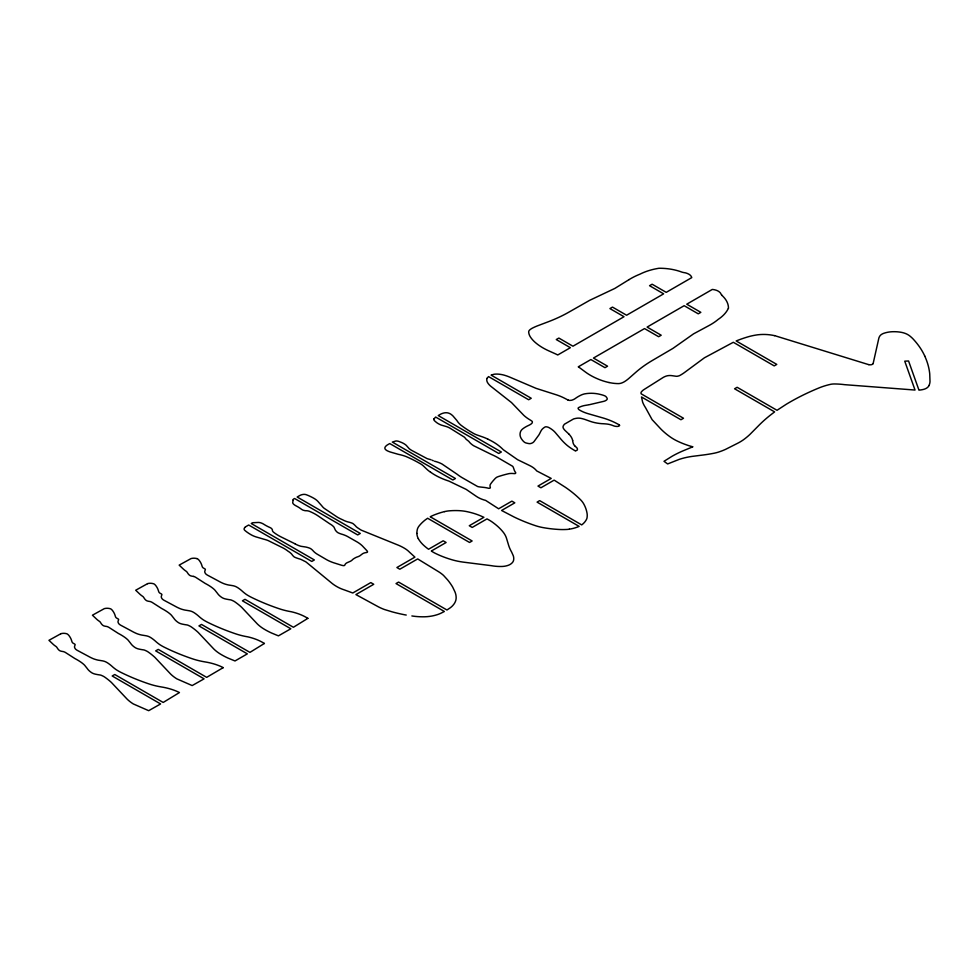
<?xml version="1.0" encoding="UTF-8"?>
<svg xmlns="http://www.w3.org/2000/svg" width="979" height="979" viewBox="0 0 979 979"><rect width="100%" height="100%" fill="white"/><g stroke="black" fill="none" stroke-linecap="round" stroke-linejoin="round"><path stroke-width="1.47" d="M293.125 499.975L292.721 502.68A5.837 3.365 0 0 0 293.272 503.842A11.54 6.669 0 0 0 295.756 505.69A43.015 24.83 0 0 1 301.373 509.178A8.725 5.03 0 0 0 303.123 510.169A1.995 1.15 0 0 0 303.979 510.377A3.488 2.019 0 0 0 305.681 510.72A6.045 3.488 0 0 1 309.474 511.332A48.057 27.742 0 0 1 317.612 515.59L329.837 523.851A20.069 11.589 0 0 1 334.047 527.216L335.32 530.031A18.613 10.745 0 0 0 336.764 531.756A7.159 4.136 0 0 0 338.355 532.906A19.886 11.479 0 0 0 341.243 534.032A24.622 14.22 0 0 1 347.459 536.455L357.078 541.925A36.137 20.865 0 0 1 362.34 545.866L366.746 550.504A7.918 4.577 0 0 1 367.553 551.838L367.333 552.254A2.264 1.309 0 0 1 366.476 552.535A6.718 3.879 0 0 0 362.414 553.857L359.991 555.717A10.879 6.278 0 0 1 357.837 556.757A11.087 6.4 0 0 0 354.643 558.189A11.099 6.4 0 0 0 352.171 560.037A10.879 6.278 0 0 1 350.36 561.285L347.141 562.692A6.718 3.879 0 0 0 344.853 565.03A2.264 1.309 0 0 1 344.351 565.519L343.629 565.642A7.918 4.577 0 0 1 341.328 565.177L333.301 562.644A36.199 20.902 0 0 1 326.472 559.596L316.988 554.041A24.622 14.22 0 0 1 312.803 550.455A19.874 11.479 0 0 0 310.857 548.791A7.159 4.136 0 0 0 308.85 547.873A18.503 10.683 0 0 0 305.864 547.041L300.981 546.294A20.069 11.589 0 0 1 295.156 543.871M873.158 363.466L878.714 338.758A17.451 10.084 0 0 1 880.207 335.552A9.876 5.703 0 0 1 884.184 333.166A19.299 11.148 0 0 1 894.414 331.697A23.484 13.559 0 0 1 901.757 332.419A17.218 9.949 0 0 1 906.75 334.059A19.653 11.344 0 0 1 910.189 336.286A49.672 28.672 0 0 1 913.945 339.909A133.536 77.096 0 0 1 924.776 356.075M433.893 418.975L435.667 417.054L498.764 453.485L501.346 451.992L438.237 415.561L440.097 414.484A10.732 6.192 0 0 1 444.417 412.881A5.678 3.28 0 0 1 447.868 412.918A8.615 4.981 0 0 1 450.707 414.105A23.092 13.339 0 0 1 453.069 416.075L456.887 420.517A34.987 20.204 0 0 0 460.73 424.996A123.109 71.075 0 0 0 472.441 432.779A20.571 11.883 0 0 0 476.785 434.896L482.88 437.026A35.636 20.571 0 0 1 487.75 439.094M147.56 583.668L135.689 590.239L140.181 594.461A31.23 18.038 0 0 0 142.591 596.297A6.939 4.014 0 0 1 143.448 597.055L144.488 598.622A12.005 6.939 0 0 0 145.773 600.066A4.687 2.704 0 0 0 147.376 600.984A9.117 5.262 0 0 0 149.175 601.375A6.376 3.683 0 0 1 150.264 601.571A8.199 4.736 0 0 1 152.149 602.391L161.633 608.473A60.368 34.852 0 0 1 167.103 611.716A37.74 21.795 0 0 1 171.337 615.118L173.883 618.324A24.512 14.147 0 0 0 177.994 622.338A9.814 5.666 0 0 0 181.764 623.99A32.919 19.005 0 0 0 186.732 624.896A3.965 2.288 0 0 1 187.87 625.177A26.886 15.529 0 0 1 190.134 626.23A11.944 6.89 0 0 1 191.382 626.976A84.047 48.522 0 0 1 198.186 632.422L213.838 649.016A48.179 27.816 0 0 0 220.067 653.862A75.248 43.443 0 0 0 227.85 658.023L234.997 660.96L247.344 653.862L198.933 625.911L201.503 624.431L249.926 652.381L264.391 643.46M60.82 633.743L48.95 640.315L53.429 644.537A31.23 18.038 0 0 0 55.852 646.373A6.939 4.014 0 0 1 56.696 647.143L57.749 648.698A12.005 6.939 0 0 0 59.034 650.154A4.687 2.704 0 0 0 60.637 651.059A9.117 5.262 0 0 0 62.436 651.451A6.376 3.683 0 0 1 63.525 651.647A8.199 4.736 0 0 1 65.409 652.467L74.894 658.549A60.368 34.852 0 0 1 80.364 661.792A37.74 21.795 0 0 1 84.598 665.206L87.143 668.4A24.475 14.134 0 0 0 91.255 672.414A9.827 5.666 0 0 0 95.024 674.078A32.919 19.005 0 0 0 99.993 674.972A3.965 2.288 0 0 1 101.131 675.265A26.886 15.529 0 0 1 103.395 676.305A11.944 6.89 0 0 1 104.643 677.052A84.047 48.522 0 0 1 111.447 682.498L127.099 699.104A48.106 27.767 0 0 0 133.328 703.95L148.686 710.681L160.605 703.95L112.193 675.987L114.763 674.507L163.187 702.457L179.463 692.545A46.49 26.849 0 0 0 161.205 686.928A54.065 31.218 0 0 1 148.686 683.819A189.045 109.146 0 0 1 121.812 672.818A53.147 30.679 0 0 1 116.268 669.734A58.434 33.739 0 0 1 112.181 666.479A51.189 29.554 0 0 0 108.436 663.481A20.632 11.919 0 0 0 105.548 661.78A10.206 5.886 0 0 0 102.293 660.813L98.145 660.152A26.115 15.077 0 0 1 94.645 659.197L93.458 658.781A46.539 26.874 0 0 1 88.196 656.199L78.185 650.839A12.972 7.489 0 0 1 75.713 649.248A8.285 4.785 0 0 1 74.857 648.037A6.498 3.757 0 0 1 74.575 646.385L75.126 644.769A1.995 1.15 0 0 0 74.526 643.974L72.972 643.105A6.376 3.683 0 0 1 72.03 641.906L71.589 640.547A35.55 20.522 0 0 0 69.387 636.154A13.877 8.016 0 0 0 67.6 634.221A2.839 1.64 0 0 0 66.658 633.743A6.559 3.794 0 0 0 60.796 633.707M589.493 404.67L603.688 401.353A7.086 4.087 0 0 0 606.38 400.13A5.274 3.047 0 0 0 607.213 399.089A1.836 1.065 0 0 0 607.188 398.624L607.066 398.233A14.501 8.37 0 0 0 605.989 396.654A5.005 2.888 0 0 0 604.349 395.663A20.804 12.017 0 0 0 600.396 394.464A21.55 12.446 0 0 0 584.683 393.864A14 8.089 0 0 0 580.498 395.369A35.636 20.571 0 0 0 575.432 398.404A12.103 6.988 0 0 1 572.25 400.044A3.047 1.762 0 0 1 571.149 400.301A7.856 4.528 0 0 1 569.399 400.399A2.582 1.493 0 0 1 568.053 400.032M588.722 404.816L585.613 405.343A15.835 9.141 0 0 0 579.874 406.995A8.701 5.017 0 0 0 578.259 407.864L578.087 408.329A5.433 3.133 0 0 0 579.678 410.115A31.389 18.124 0 0 0 588.244 413.725L603.957 418.241A63.916 36.896 0 0 1 616.954 423.626A19.409 11.21 0 0 1 619.474 425.094M575.334 450.768L575.554 450.793A2.447 1.407 0 0 0 577.439 449.349A6.78 3.916 0 0 0 576.178 447.122A19.458 11.234 0 0 1 574.612 445.678M411.878 615.95L412.905 616.109A42.966 24.805 0 0 0 424.751 616.794A28.33 16.362 0 0 0 436.585 614.885A25.099 14.489 0 0 0 441.309 613.038L444.368 611.483L396.018 583.57L398.588 582.077L446.95 609.99L449.63 608.228A25.099 14.489 0 0 0 452.812 605.499A28.354 16.362 0 0 0 456.116 598.671A42.966 24.805 0 0 0 454.941 591.83L452.677 587.094A117.48 67.832 0 0 0 447.599 579.874L443.56 575.444A45.181 26.09 0 0 0 438.69 571.785L417.678 558.923L399.824 569.227L396.887 567.526L414.912 557.124L409.467 552.156A33.078 19.09 0 0 0 405.392 548.84A45.976 26.543 0 0 0 398.612 545.303L361.545 530.275A12.372 7.147 0 0 1 359.415 528.966A29.076 16.79 0 0 1 356.234 526.726A32.111 18.54 0 0 0 353.04 523.655A5.091 2.937 0 0 0 352.134 523.178A20.865 12.042 0 0 0 347.753 521.893A22.994 13.278 0 0 1 342.454 519.702A38.426 22.187 0 0 1 337.094 516.973L324.196 508.321A21.465 12.397 0 0 1 321.81 505.825L318.664 502.288A23.129 13.351 0 0 0 314.797 498.862A42.121 24.316 0 0 0 310.502 496.537A35.66 20.583 0 0 0 306.354 494.762A4.1 2.374 0 0 0 303.71 494.383A6.706 3.867 0 0 0 301.14 494.933A10.145 5.862 0 0 0 299.06 495.925L297.163 497.014L360.272 533.445L357.69 534.938L294.581 498.495L293.688 499.009A2.068 1.187 0 0 0 293.137 499.975M406.236 615.045L404.706 614.788A117.504 67.845 0 0 1 392.187 611.863L384.514 609.525A45.181 26.09 0 0 1 378.188 606.723L355.903 594.583L373.745 584.279L370.808 582.591L352.783 592.993L344.18 589.847A33.078 19.09 0 0 1 338.453 587.486A45.878 26.494 0 0 1 332.309 583.582L306.28 562.179A12.433 7.183 0 0 0 304.016 560.955A29.076 16.79 0 0 0 300.137 559.107A32.111 18.54 0 0 1 294.826 557.271A5.091 2.937 0 0 1 293.981 556.745A20.865 12.042 0 0 1 291.766 554.212A22.958 13.253 0 0 0 287.973 551.153A38.536 22.248 0 0 0 283.249 548.056L268.258 540.616A21.391 12.348 0 0 0 263.938 539.233L257.82 537.422A23.166 13.376 0 0 1 251.872 535.183A42.121 24.316 0 0 1 247.846 532.711A35.66 20.583 0 0 1 244.762 530.312A4.112 2.374 0 0 1 244.126 528.782A6.804 3.928 0 0 1 244.97 527.387M774.56 335.613L868.777 364.665M295.156 543.871L280.851 536.81A48.032 27.73 0 0 1 273.459 532.123A6.045 3.488 0 0 1 272.382 529.92A3.488 2.019 0 0 0 271.807 528.941A1.982 1.138 0 0 0 271.464 528.452A8.676 5.005 0 0 0 269.751 527.436A43.113 24.891 0 0 1 263.706 524.193A11.515 6.645 0 0 0 260.512 522.762A5.813 3.353 0 0 0 258.493 522.443L253.806 522.676A2.068 1.187 0 0 0 252.129 522.994L251.248 523.52L314.357 559.951L311.775 561.444L248.666 525.001L246.781 526.102A10.145 5.862 0 0 0 244.983 527.4M433.281 460.717L432.131 460.24M430.98 459.738L430.76 459.64A25.442 14.697 0 0 1 426.991 458.564L411.767 450.45A20.449 11.809 0 0 1 409.087 448.553L406.212 445.298A19.445 11.234 0 0 0 399.86 441.835A7.196 4.161 0 0 0 397.266 441.052A2.753 1.591 0 0 0 395.663 441.052L392.322 442.067L455.431 478.498L452.849 479.991L389.752 443.56L387.892 444.625A10.732 6.192 0 0 0 385.224 446.95A5.617 3.243 0 0 0 385.175 449.116A8.615 4.981 0 0 0 387.219 450.756A23.092 13.339 0 0 0 390.645 452.114L398.331 454.329A34.987 20.204 0 0 1 406.101 456.544A123.109 71.075 0 0 1 419.575 463.3A20.571 11.883 0 0 1 423.246 465.808L426.93 469.333A35.513 20.498 0 0 0 430.503 472.135M568.053 400.032L564.65 398.269A46.747 26.984 0 0 0 556.88 394.99L536.125 388.369L510.781 377.564A42.17 24.34 0 0 0 504.528 375.263A18.65 10.769 0 0 0 497.932 374.113A12.874 7.428 0 0 0 494.334 374.211L493.967 374.284A10.781 6.229 0 0 0 492.376 374.737L491.128 375.116L531.242 398.269L528.66 399.762L488.545 376.597L487.309 377.98A3.781 2.178 0 0 0 487.004 378.457M307.871 618.349L293.406 627.27L244.995 599.319L242.413 600.812L290.824 628.763L278.428 635.861L271.342 632.923A75.236 43.443 0 0 1 263.547 628.763A48.02 27.73 0 0 1 257.318 623.917L241.666 607.323A83.851 48.412 0 0 0 234.874 601.865A11.895 6.865 0 0 0 233.626 601.118A27.155 15.676 0 0 0 231.35 600.078A4.002 2.313 0 0 0 230.212 599.797A32.919 19.005 0 0 1 225.256 598.891A9.827 5.666 0 0 1 221.487 597.239A24.475 14.134 0 0 1 217.362 593.213L214.817 590.019A37.74 21.795 0 0 0 210.583 586.605A60.368 34.852 0 0 0 205.113 583.374L195.629 577.28A8.199 4.736 0 0 0 193.744 576.46M568.823 434.003L565.336 430.736A18.332 10.585 0 0 1 563.366 428.264A7.257 4.185 0 0 1 563.206 426.11A18.772 10.83 0 0 1 564.455 424.201L573.572 418.939A14.856 8.578 0 0 1 577.451 418.168A7.869 4.54 0 0 1 581.44 418.474A26.592 15.358 0 0 1 586.372 419.967L590.545 421.459A29.933 17.279 0 0 0 601.632 423.662A46.649 26.935 0 0 1 606.882 424.029A16.019 9.252 0 0 1 611.569 425.057L613.968 425.951A6.253 3.61 0 0 0 617.676 426.428A2.423 1.395 0 0 0 619.634 425.339M572.629 440.403L573.009 442.557A17.084 9.863 0 0 0 574.624 445.678M924.739 356.087A154.021 88.918 0 0 1 929.732 373.88L930.001 381.565A33.653 19.433 0 0 1 929.059 385.457M929.047 385.457A10.536 6.082 0 0 1 926.318 388.296A10.475 6.045 0 0 1 922.12 389.703A16.472 9.509 0 0 1 918.951 390.131L908.573 360.994L904.743 361.165L915.035 390.046L844.669 384.674A48.632 28.085 0 0 0 834.61 383.964A12.482 7.208 0 0 0 830.975 384.245A53.062 30.63 0 0 0 819.851 387.586A228.083 131.675 0 0 0 786.345 404.217L777.02 410.299L737.15 387.292L734.568 388.773L774.634 411.902A189.632 109.489 0 0 0 758.162 426.098L749.963 434.382A92.381 53.331 0 0 1 743.428 439.791A51.838 29.933 0 0 1 737.505 443.34L725.672 449.312A54.261 31.328 0 0 1 718.194 452.188A32.38 18.699 0 0 1 713.018 453.436A100.69 58.128 0 0 1 701.478 455.211L691.859 456.434A48.754 28.146 0 0 0 679.157 459.396L667.641 463.948L663.995 461.305L672.108 456.251A100.666 58.116 0 0 1 683.195 450.781L692.887 446.779A37.19 21.477 0 0 1 687.05 445.066A73.352 42.354 0 0 1 675.914 440.379A55.326 31.94 0 0 1 669.685 436.536A100.237 57.871 0 0 1 660.629 428.778L652.112 419.648L645.467 407.57A65.887 38.034 0 0 1 642.628 402.112L641.502 396.984L680.931 419.746L683.513 418.253L641.208 393.839A4.858 2.802 0 0 1 641.734 391.502A14.624 8.444 0 0 1 643.925 389.605L663.175 377.466A14.746 8.517 0 0 1 666.65 375.948A7.832 4.528 0 0 1 672.01 375.679L676.11 376.266A2.558 1.481 0 0 0 677.688 376.156A5.85 3.378 0 0 0 680.148 375.3A50.039 28.893 0 0 0 685.043 372.106L704.427 357.788L733.32 342.283L774.205 365.889L776.788 364.408L736.184 340.961A95.709 55.252 0 0 1 748.923 336.58A44.52 25.699 0 0 1 758.015 334.757A29.443 16.998 0 0 1 774.536 335.65M873.305 363.49A3.194 1.848 0 0 1 868.814 364.629M433.893 418.975A2.802 1.615 0 0 0 433.856 419.795A7.196 4.161 0 0 0 435.263 421.398A19.433 11.222 0 0 0 441.26 425.07L446.889 426.722A20.449 11.809 0 0 1 450.181 428.276L464.23 437.062A25.442 14.697 0 0 1 466.102 439.241L468.806 441.358A25.503 14.722 0 0 0 473.628 445.714L491.458 454.476A53.258 30.741 0 0 1 498.629 458.123L512.653 466.285A11.601 6.694 0 0 1 513.486 467.84L514.354 470.385A25.307 14.612 0 0 0 515.725 472.661L515.615 473.371A2.227 1.285 0 0 1 513.73 473.567A10.463 6.033 0 0 0 509.117 473.603A72.201 41.681 0 0 0 500.171 476.014A16.716 9.655 0 0 0 496.671 477.287A16.716 9.655 0 0 0 494.456 479.306A72.201 41.681 0 0 0 490.308 484.47A10.426 6.021 0 0 0 490.259 487.138A2.227 1.285 0 0 1 489.953 488.191L488.643 488.288A25.307 14.612 0 0 0 484.715 487.493L480.297 487.004A11.601 6.694 0 0 1 477.605 486.514L463.459 478.425A53.258 30.741 0 0 1 457.156 474.277L441.982 463.985A25.503 14.722 0 0 0 434.431 461.207M487.738 439.094A61.922 35.758 0 0 1 503.255 449.704L517.61 459.689L529.578 465.502A25.503 14.722 0 0 1 536.712 470.923L551.214 478.425L537.973 486.073L540.91 487.775L554.151 480.126L565.372 487.285A146.899 84.806 0 0 1 580.058 499.266A39.784 22.97 0 0 1 583.606 503.683A76.142 43.957 0 0 1 586.923 512.604A38.915 22.468 0 0 1 587.119 517.096A16.729 9.655 0 0 1 586.568 519.225A28.354 16.374 0 0 1 581.71 524.903L539.662 500.624L537.092 502.117L579.115 526.384A28.354 16.374 0 0 1 569.301 529.186M569.313 529.198A16.729 9.655 0 0 1 565.605 529.504A38.989 22.505 0 0 1 557.846 529.394A76.142 43.957 0 0 1 542.378 527.473A39.674 22.909 0 0 1 534.73 525.429A146.777 84.745 0 0 1 513.987 516.949L501.578 510.475L514.819 502.827L511.882 501.138L498.641 508.786L485.645 500.404A25.527 14.734 0 0 1 476.259 496.292L466.188 489.39L448.884 481.081A61.91 35.746 0 0 1 430.515 472.135M418.29 538.609A52.205 30.141 0 0 0 422.867 544.532A68.591 39.601 0 0 0 428.557 549.243L443.181 540.8L446.118 542.501L431.323 551.03A38.291 22.113 0 0 0 435.704 553.527A82.774 47.787 0 0 0 450.218 559.229A50.529 29.174 0 0 0 462.994 562.093L491.311 565.666A30.337 17.512 0 0 0 501.138 566.486A13.204 7.624 0 0 0 507.697 565.495A10.708 6.18 0 0 0 511.466 563.476A12.225 7.061 0 0 0 513.62 560.086A26.666 15.395 0 0 0 513.29 555.778L511.601 552.009A84.108 48.558 0 0 1 508.762 545.719L506.437 538.058A44.41 25.638 0 0 0 502.949 531.854A80.927 46.723 0 0 0 493.661 523.092A47.481 27.412 0 0 0 486.991 518.894L472.208 527.436L469.271 525.735L483.883 517.304L482.378 516.643A52.927 30.557 0 0 0 467.766 511.821A29.492 17.022 0 0 0 460.754 510.757A41.204 23.79 0 0 0 450.548 510.744A20.914 12.078 0 0 0 444.564 511.601M418.302 538.609A30.728 17.744 0 0 1 416.907 533.445M416.919 533.445A44.398 25.625 0 0 1 417.446 528.99A23.08 13.327 0 0 1 419.098 525.98A58.924 34.02 0 0 1 425.253 519.935L427.639 518.258L469.565 542.464L472.135 540.971L430.222 516.765A45.23 26.115 0 0 1 436.426 514.097A49.635 28.648 0 0 1 444.564 511.601M193.744 576.46A6.376 3.683 0 0 0 192.655 576.276A9.117 5.262 0 0 1 190.856 575.885A4.687 2.704 0 0 1 189.253 574.967A11.956 6.902 0 0 1 187.968 573.51L186.928 571.956A6.939 4.014 0 0 0 186.083 571.198A31.23 18.038 0 0 1 183.66 569.362L179.169 565.128L191.052 558.568A6.559 3.794 0 0 1 196.84 558.605M196.877 558.568A2.815 1.628 0 0 1 197.819 559.033A13.926 8.04 0 0 1 199.618 560.967A35.562 20.535 0 0 1 201.796 565.262L202.261 566.731A6.376 3.683 0 0 0 203.204 567.918L204.758 568.787A1.995 1.15 0 0 1 205.357 569.582L204.807 571.198A6.498 3.757 0 0 0 205.088 572.85A8.236 4.76 0 0 0 205.945 574.061A12.923 7.465 0 0 0 208.417 575.652L218.415 581.012A46.539 26.874 0 0 0 223.677 583.594L224.876 584.022A26.433 15.26 0 0 0 228.364 584.965L232.512 585.626A10.206 5.886 0 0 1 235.768 586.592A20.632 11.919 0 0 1 238.656 588.293A51.41 29.676 0 0 1 242.4 591.292A57.932 33.445 0 0 0 246.5 594.547A53.147 30.679 0 0 0 252.031 597.631A189.155 109.207 0 0 0 278.893 608.632A54.016 31.181 0 0 0 291.424 611.777A44.19 25.515 0 0 1 307.847 618.361M147.535 583.631A6.559 3.794 0 0 1 153.36 583.704A2.839 1.64 0 0 1 154.339 584.145A13.877 8.016 0 0 1 156.138 586.078A35.55 20.522 0 0 1 158.304 590.374L158.782 591.83A6.376 3.683 0 0 0 159.724 593.017L161.278 593.886A1.995 1.15 0 0 1 161.878 594.694L161.364 596.199A6.523 3.769 0 0 0 161.608 597.961A8.334 4.809 0 0 0 162.465 599.172A12.972 7.489 0 0 0 164.937 600.763L174.935 606.123A46.539 26.874 0 0 0 180.197 608.693L181.384 609.122A26.115 15.077 0 0 0 184.884 610.064L189.033 610.737A10.206 5.886 0 0 1 192.288 611.691A20.632 11.919 0 0 1 195.176 613.405A51.189 29.554 0 0 1 198.921 616.403A58.165 33.58 0 0 0 203.02 619.658A53.147 30.679 0 0 0 208.539 622.73A189.045 109.146 0 0 0 235.413 633.743A54.065 31.218 0 0 0 247.932 636.876A44.177 25.503 0 0 1 264.367 643.472M721.878 295.205A12.911 7.453 0 0 1 720.605 293.223A12.017 6.939 0 0 0 717.448 290.726A10.659 6.155 0 0 0 712.271 289.454L686.744 304.2L700.842 312.338L698.26 313.831L684.162 305.693L647.107 327.084L661.204 335.222L658.634 336.715L644.537 328.577L593.47 358.057L607.567 366.195L604.985 367.688L590.888 359.55L578.246 366.844A32.221 18.601 0 0 1 580.755 368.557L585.466 372.057A61.836 35.697 0 0 0 598.671 379.301A47.53 27.436 0 0 0 609.036 382.532M721.768 295.242A40.653 23.472 0 0 1 728.462 308.422M728.327 308.409A48.167 27.804 0 0 1 718.231 319.362A65.091 37.581 0 0 1 708.845 325.628L693.573 333.851L672.952 348.389L652.797 360.211A134.478 77.635 0 0 0 635.506 372.571L628.726 378.53A46.759 26.996 0 0 1 625.177 381.21A16.007 9.239 0 0 1 621.494 383.058A6.608 3.818 0 0 1 618.104 383.609A27.216 15.713 0 0 1 609.048 382.52M575.175 450.719A10.83 6.253 0 0 1 573.621 449.887A63.659 36.749 0 0 1 567.147 445.384A84.561 48.815 0 0 1 561.102 439.375L555.191 432.412A31.512 18.197 0 0 0 549.182 427.725A5.421 3.133 0 0 0 546.074 426.795L545.352 426.868A8.701 5.017 0 0 0 543.773 427.847A14.612 8.444 0 0 0 541.815 429.683A32.123 18.54 0 0 0 540.31 432.29L539.233 434.358A47.983 27.706 0 0 1 538.658 435.263L534.583 440.819A14.758 8.517 0 0 1 533.616 442.006A5.972 3.451 0 0 1 531.059 443.426A3.475 2.007 0 0 1 529.835 443.646A4.173 2.411 0 0 1 528.856 443.573A14.367 8.297 0 0 1 525.858 442.912A5.017 2.888 0 0 1 524.328 442.116A20.743 11.981 0 0 1 522.064 439.693A21.795 12.58 0 0 1 520.522 431.727A13.278 7.661 0 0 1 522.81 428.814A30.998 17.891 0 0 1 528.109 425.645A19.788 11.43 0 0 0 530.373 424.47A8.762 5.054 0 0 0 532.038 423.099A6.498 3.757 0 0 0 532.343 421.79A2.57 1.481 0 0 0 531.707 421.007A22.162 12.8 0 0 0 530.043 419.905A47.053 27.167 0 0 1 523.802 415.341L511.515 402.577L490.528 386.056A27.791 16.043 0 0 1 487.921 383.156A14.758 8.517 0 0 1 486.967 378.445M568.799 434.003A29.957 17.292 0 0 1 572.654 440.403M223.114 667.69L206.667 677.358L158.255 649.395L155.673 650.888L204.085 678.839L192.178 685.569L176.807 678.839A48.02 27.73 0 0 1 170.579 673.993L154.927 657.399A83.851 48.412 0 0 0 148.123 651.953A11.895 6.865 0 0 0 146.887 651.206A27.155 15.676 0 0 0 144.611 650.154A4.002 2.313 0 0 0 143.472 649.872A32.919 19.005 0 0 1 138.504 648.967A9.827 5.666 0 0 1 134.747 647.315A24.475 14.134 0 0 1 130.623 643.301L128.078 640.095A37.74 21.795 0 0 0 123.843 636.68A60.368 34.852 0 0 0 118.373 633.45L108.889 627.368A8.199 4.736 0 0 0 107.005 626.536A6.376 3.683 0 0 0 105.916 626.352A9.117 5.262 0 0 1 104.117 625.96A4.687 2.704 0 0 1 102.514 625.043A11.956 6.902 0 0 1 101.229 623.599L100.188 622.032A6.939 4.014 0 0 0 99.332 621.273A31.23 18.038 0 0 1 96.921 619.438L92.43 615.204L104.3 608.644A6.559 3.794 0 0 1 110.101 608.681A2.839 1.64 0 0 1 111.08 609.109A13.975 8.065 0 0 1 112.879 611.043A35.562 20.535 0 0 1 115.057 615.35L115.522 616.807A6.376 3.683 0 0 0 116.464 617.994L118.018 618.863A1.995 1.15 0 0 1 118.618 619.67L118.104 621.175A6.498 3.757 0 0 0 118.349 622.938A8.236 4.76 0 0 0 119.205 624.137A12.923 7.465 0 0 0 121.677 625.728L131.675 631.088A46.539 26.874 0 0 0 136.938 633.67L138.125 634.098A26.433 15.26 0 0 0 141.625 635.041L145.773 635.714A10.206 5.886 0 0 1 149.028 636.668A20.632 11.919 0 0 1 151.916 638.381A51.41 29.676 0 0 1 155.661 641.38A57.932 33.445 0 0 0 159.761 644.635A53.147 30.679 0 0 0 165.292 647.706A189.155 109.207 0 0 0 192.153 658.72A54.016 31.181 0 0 0 204.684 661.853A46.49 26.849 0 0 1 222.882 667.421L223.114 667.727M629.118 279.59L614.861 288.413L589.688 300.32L569.215 311.958A134.453 77.635 0 0 1 547.799 321.944L537.471 325.848A46.759 26.996 0 0 0 532.833 327.904A16.129 9.313 0 0 0 529.761 329.911A6.62 3.818 0 0 0 528.684 331.979A27.216 15.713 0 0 0 530.557 337.217A47.543 27.449 0 0 0 536.149 343.201A61.836 35.697 0 0 0 548.705 350.825L554.75 353.541A32.221 18.601 0 0 1 557.712 354.998L570.365 347.692L556.268 339.554L558.85 338.061L572.948 346.211L624.015 316.719L609.917 308.581L612.487 307.1L626.584 315.238L663.64 293.847L649.542 285.697L652.124 284.216L666.222 292.354L691.749 277.62A10.659 6.155 0 0 0 689.546 274.634A12.017 6.939 0 0 0 685.239 272.798A12.923 7.465 0 0 1 681.8 272.076A40.641 23.472 0 0 0 658.916 268.27A48.155 27.804 0 0 0 639.96 274.169A65.091 37.581 0 0 0 629.118 279.59"/></g></svg>
